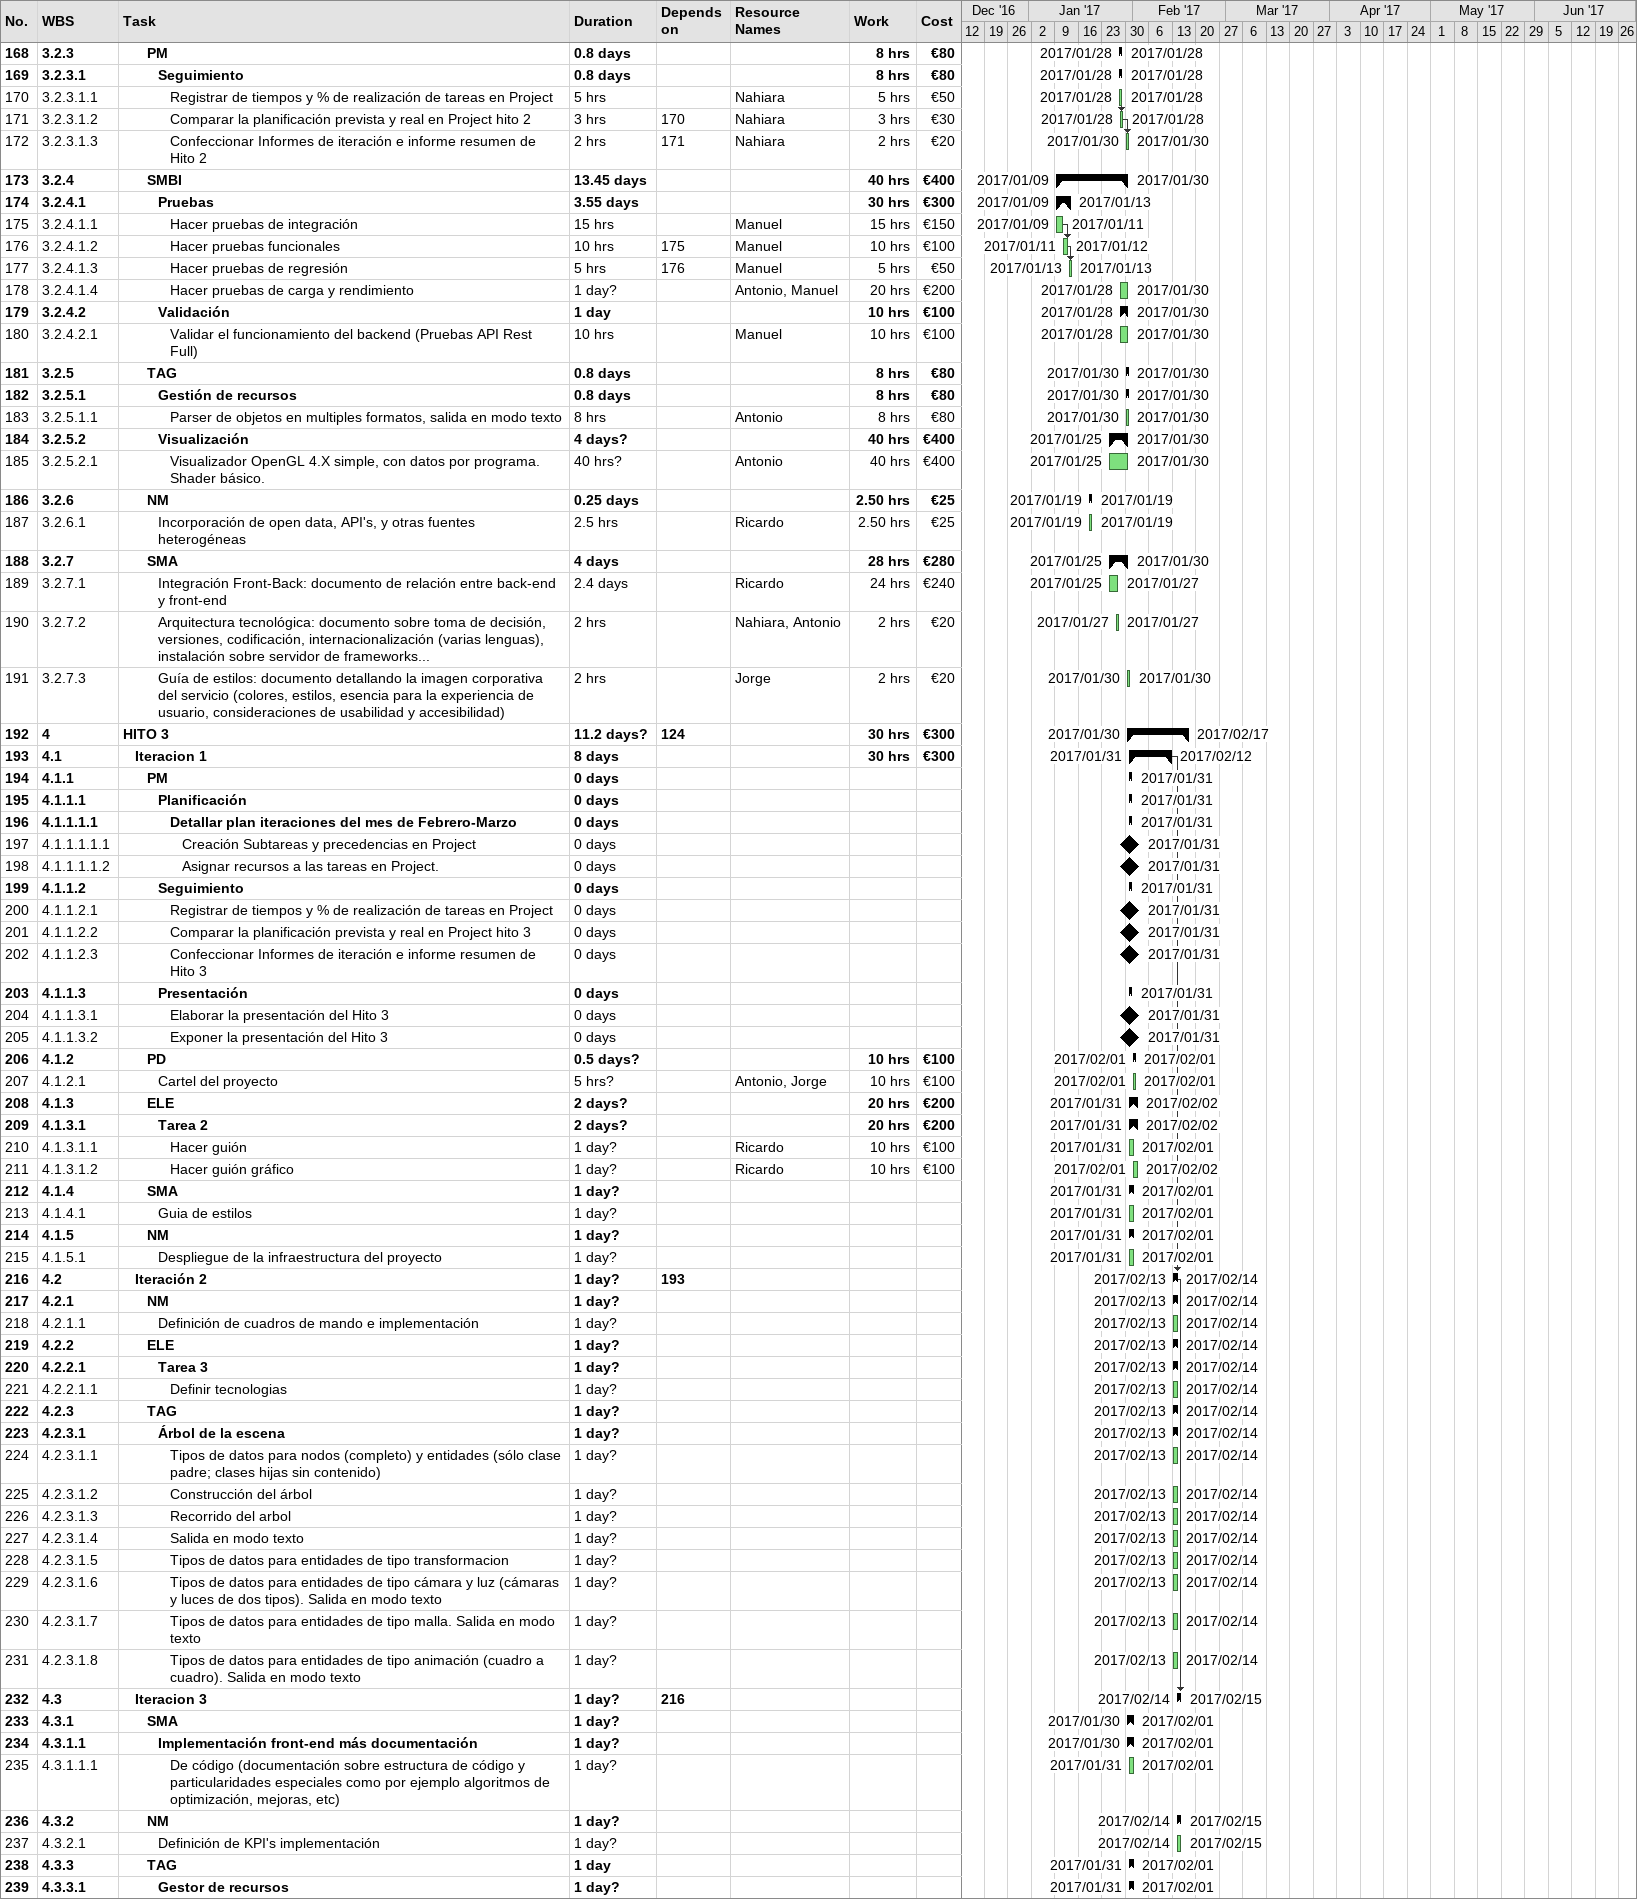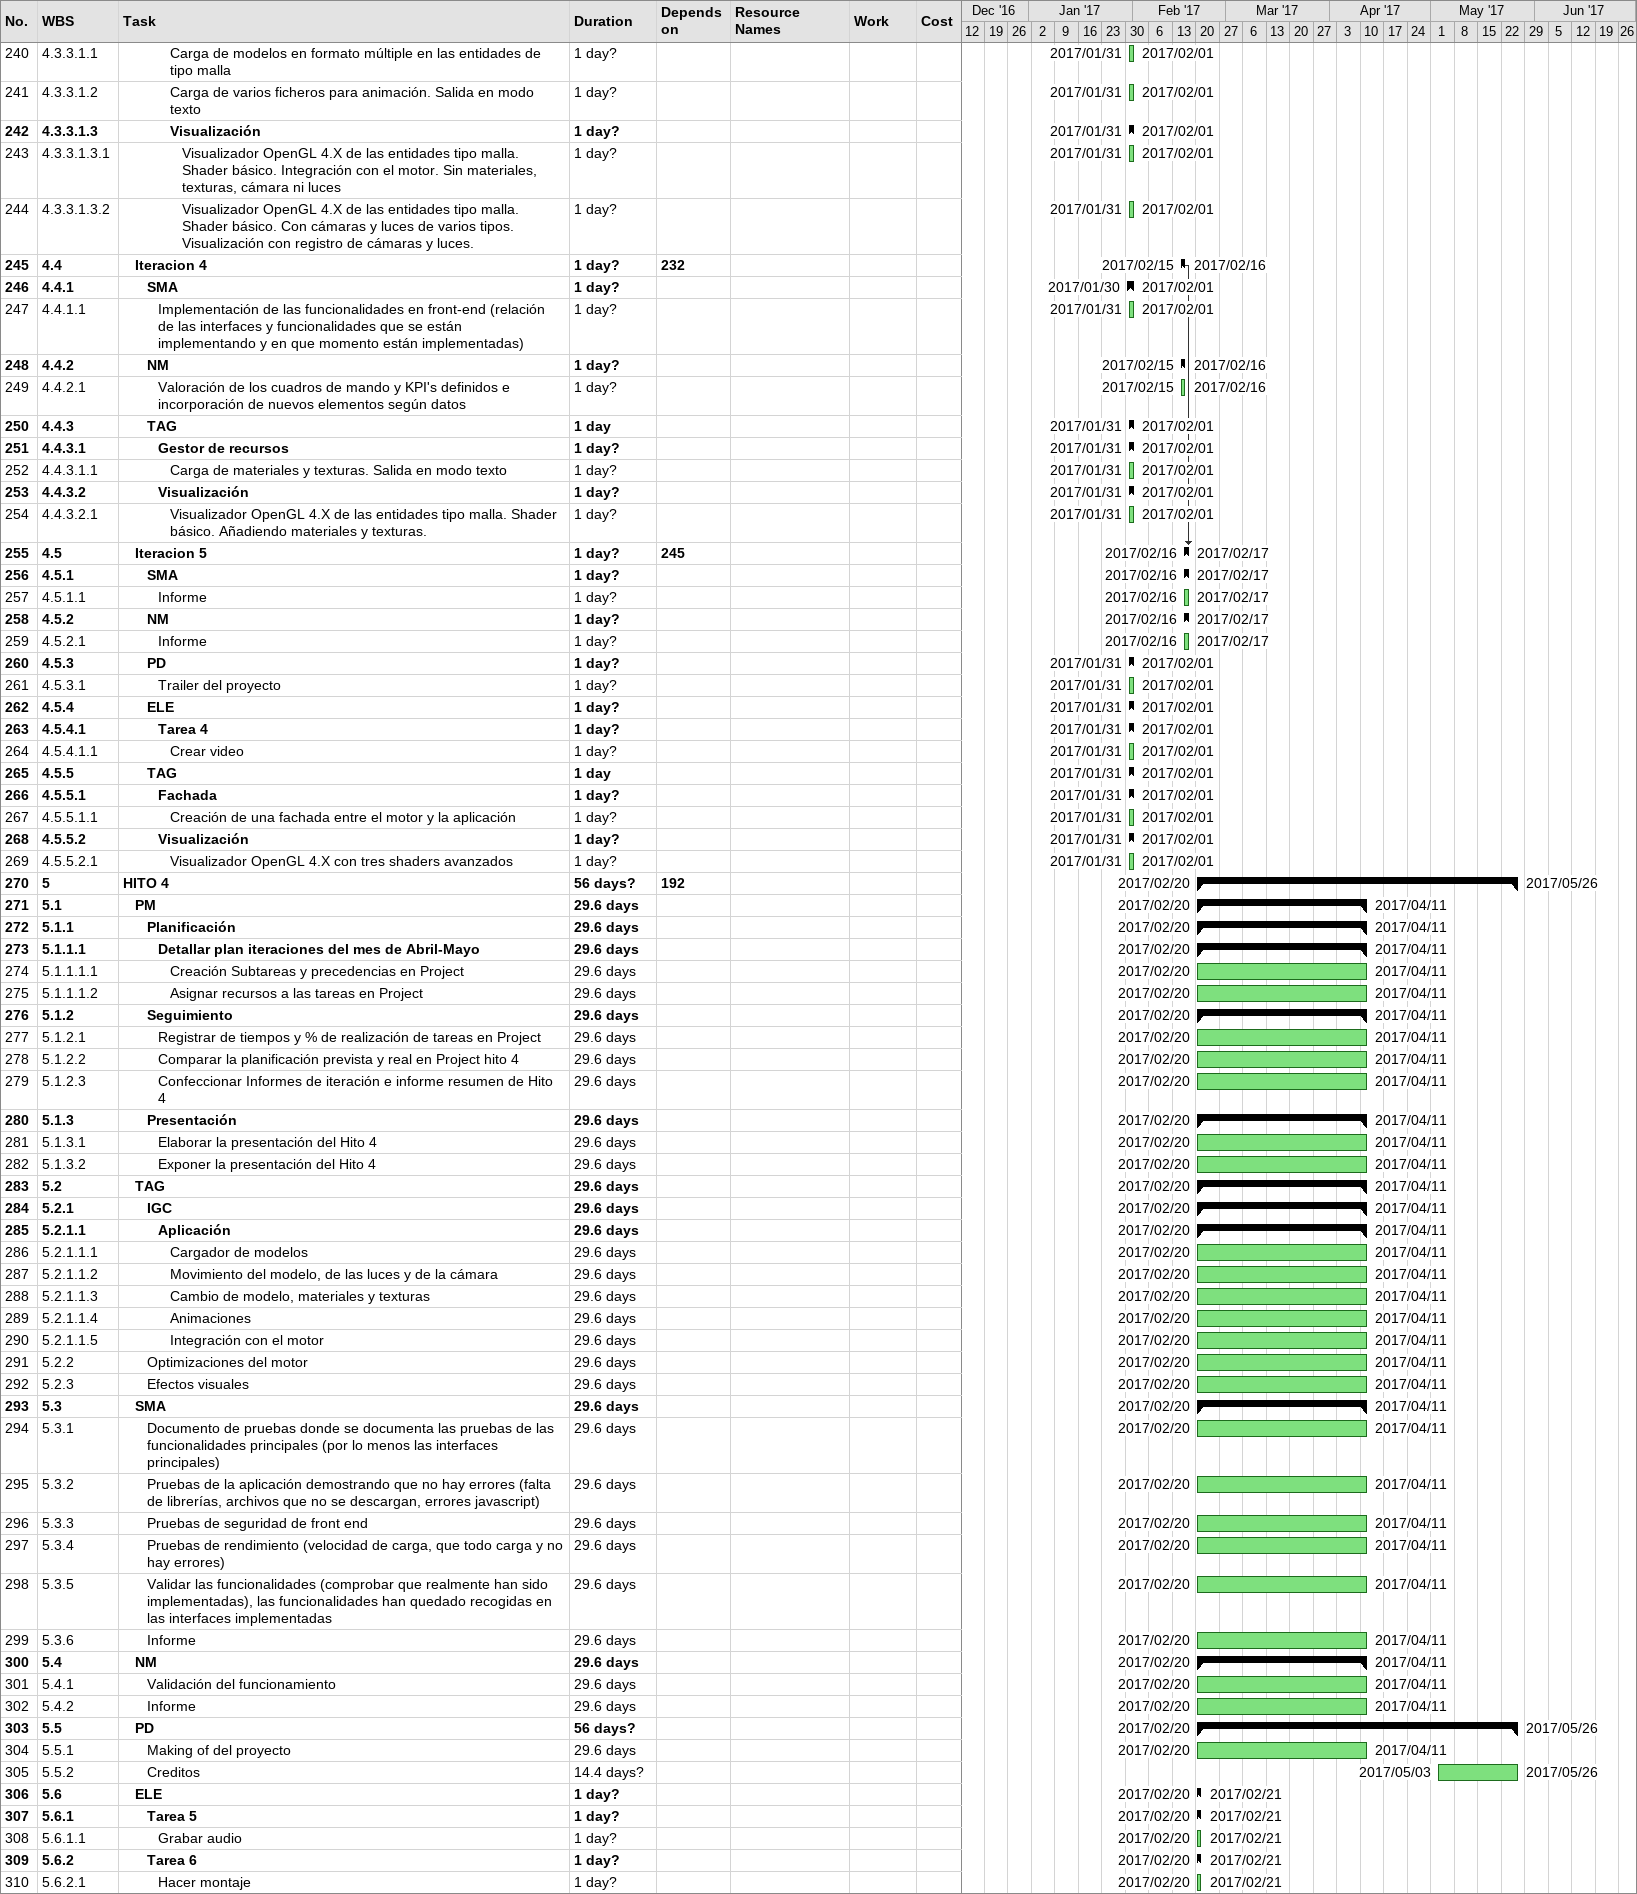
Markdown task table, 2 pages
| ID | WBS | Task | Duration | Start | Finish | Predecessors | Resources | Work (h) | Cost (€) |
|---|---|---|---|---|---|---|---|---|---|
| 168 | 3.2.3 | **PM** | 0.8d | 2017-01-28 | 2017-01-28 |  |  | 8 | 80 |
| 169 | 3.2.3.1 | **Seguimiento** | 0.8d | 2017-01-28 | 2017-01-28 |  |  | 8 | 80 |
| 170 | 3.2.3.1.1 | Registrar de tiempos y % de realización de tareas en Project | 5h | 2017-01-28 | 2017-01-28 |  | Nahiara | 5 | 50 |
| 171 | 3.2.3.1.2 | Comparar la planificación prevista y real en Project hito 2 | 3h | 2017-01-28 | 2017-01-28 | 170 | Nahiara | 3 | 30 |
| 172 | 3.2.3.1.3 | Confeccionar Informes de iteración e informe resumen de Hito 2 | 2h | 2017-01-30 | 2017-01-30 | 171 | Nahiara | 2 | 20 |
| 173 | 3.2.4 | **SMBI** | 13.45d | 2017-01-09 | 2017-01-30 |  |  | 40 | 400 |
| 174 | 3.2.4.1 | **Pruebas** | 3.55d | 2017-01-09 | 2017-01-13 |  |  | 30 | 300 |
| 175 | 3.2.4.1.1 | Hacer pruebas de integración | 15h | 2017-01-09 | 2017-01-11 |  | Manuel | 15 | 150 |
| 176 | 3.2.4.1.2 | Hacer pruebas funcionales | 10h | 2017-01-11 | 2017-01-12 | 175 | Manuel | 10 | 100 |
| 177 | 3.2.4.1.3 | Hacer pruebas de regresión | 5h | 2017-01-13 | 2017-01-13 | 176 | Manuel | 5 | 50 |
| 178 | 3.2.4.1.4 | Hacer pruebas de carga y rendimiento | 1d? | 2017-01-28 | 2017-01-30 |  | Antonio, Manuel | 20 | 200 |
| 179 | 3.2.4.2 | **Validación** | 1d | 2017-01-28 | 2017-01-30 |  |  | 10 | 100 |
| 180 | 3.2.4.2.1 | Validar el funcionamiento del backend (Pruebas API Rest Full) | 10h | 2017-01-28 | 2017-01-30 |  | Manuel | 10 | 100 |
| 181 | 3.2.5 | **TAG** | 0.8d | 2017-01-30 | 2017-01-30 |  |  | 8 | 80 |
| 182 | 3.2.5.1 | **Gestión de recursos** | 0.8d | 2017-01-30 | 2017-01-30 |  |  | 8 | 80 |
| 183 | 3.2.5.1.1 | Parser de objetos en multiples formatos, salida en modo texto | 8h | 2017-01-30 | 2017-01-30 |  | Antonio | 8 | 80 |
| 184 | 3.2.5.2 | **Visualización** | 4d? | 2017-01-25 | 2017-01-30 |  |  | 40 | 400 |
| 185 | 3.2.5.2.1 | Visualizador OpenGL 4.X simple, con datos por programa. Shader básico. | 40h? | 2017-01-25 | 2017-01-30 |  | Antonio | 40 | 400 |
| 186 | 3.2.6 | **NM** | 0.25d | 2017-01-19 | 2017-01-19 |  |  | 2.50 | 25 |
| 187 | 3.2.6.1 | Incorporación de open data, API's, y otras fuentes heterogéneas | 2.5h | 2017-01-19 | 2017-01-19 |  | Ricardo | 2.50 | 25 |
| 188 | 3.2.7 | **SMA** | 4d | 2017-01-25 | 2017-01-30 |  |  | 28 | 280 |
| 189 | 3.2.7.1 | Integración Front-Back: documento de relación entre back-end y front-end | 2.4d | 2017-01-25 | 2017-01-27 |  | Ricardo | 24 | 240 |
| 190 | 3.2.7.2 | Arquitectura tecnológica: documento sobre toma de decisión, versiones, codificación, internacionalización (varias lenguas), instalación sobre servidor de frameworks... | 2h | 2017-01-27 | 2017-01-27 |  | Nahiara, Antonio | 2 | 20 |
| 191 | 3.2.7.3 | Guía de estilos: documento detallando la imagen corporativa del servicio (colores, estilos, esencia para la experiencia de usuario, consideraciones de usabilidad y accesibilidad) | 2h | 2017-01-30 | 2017-01-30 |  | Jorge | 2 | 20 |
| 192 | 4 | **HITO 3** | 11.2d? | 2017-01-30 | 2017-02-17 | 124 |  | 30 | 300 |
| 193 | 4.1 | **Iteracion 1** | 8d | 2017-01-31 | 2017-02-12 |  |  | 30 | 300 |
| 194 | 4.1.1 | **PM** | 0d | 2017-01-31 | 2017-01-31 |  |  |  |  |
| 195 | 4.1.1.1 | **Planificación** | 0d | 2017-01-31 | 2017-01-31 |  |  |  |  |
| 196 | 4.1.1.1.1 | **Detallar plan iteraciones del mes de Febrero-Marzo** | 0d | 2017-01-31 | 2017-01-31 |  |  |  |  |
| 197 | 4.1.1.1.1.1 | Creación Subtareas y precedencias en Project | 0d | 2017-01-31 | 2017-01-31 |  |  |  |  |
| 198 | 4.1.1.1.1.2 | Asignar recursos a las tareas en Project. | 0d | 2017-01-31 | 2017-01-31 |  |  |  |  |
| 199 | 4.1.1.2 | **Seguimiento** | 0d | 2017-01-31 | 2017-01-31 |  |  |  |  |
| 200 | 4.1.1.2.1 | Registrar de tiempos y % de realización de tareas en Project | 0d | 2017-01-31 | 2017-01-31 |  |  |  |  |
| 201 | 4.1.1.2.2 | Comparar la planificación prevista y real en Project hito 3 | 0d | 2017-01-31 | 2017-01-31 |  |  |  |  |
| 202 | 4.1.1.2.3 | Confeccionar Informes de iteración e informe resumen de Hito 3 | 0d | 2017-01-31 | 2017-01-31 |  |  |  |  |
| 203 | 4.1.1.3 | **Presentación** | 0d | 2017-01-31 | 2017-01-31 |  |  |  |  |
| 204 | 4.1.1.3.1 | Elaborar la presentación del Hito 3 | 0d | 2017-01-31 | 2017-01-31 |  |  |  |  |
| 205 | 4.1.1.3.2 | Exponer la presentación del Hito 3 | 0d | 2017-01-31 | 2017-01-31 |  |  |  |  |
| 206 | 4.1.2 | **PD** | 0.5d? | 2017-02-01 | 2017-02-01 |  |  | 10 | 100 |
| 207 | 4.1.2.1 | Cartel del proyecto | 5h? | 2017-02-01 | 2017-02-01 |  | Antonio, Jorge | 10 | 100 |
| 208 | 4.1.3 | **ELE** | 2d? | 2017-01-31 | 2017-02-02 |  |  | 20 | 200 |
| 209 | 4.1.3.1 | **Tarea 2** | 2d? | 2017-01-31 | 2017-02-02 |  |  | 20 | 200 |
| 210 | 4.1.3.1.1 | Hacer guión | 1d? | 2017-01-31 | 2017-02-01 |  | Ricardo | 10 | 100 |
| 211 | 4.1.3.1.2 | Hacer guión gráfico | 1d? | 2017-02-01 | 2017-02-02 |  | Ricardo | 10 | 100 |
| 212 | 4.1.4 | **SMA** | 1d? | 2017-01-31 | 2017-02-01 |  |  |  |  |
| 213 | 4.1.4.1 | Guia de estilos | 1d? | 2017-01-31 | 2017-02-01 |  |  |  |  |
| 214 | 4.1.5 | **NM** | 1d? | 2017-01-31 | 2017-02-01 |  |  |  |  |
| 215 | 4.1.5.1 | Despliegue de la infraestructura del proyecto | 1d? | 2017-01-31 | 2017-02-01 |  |  |  |  |
| 216 | 4.2 | **Iteración 2** | 1d? | 2017-02-13 | 2017-02-14 | 193 |  |  |  |
| 217 | 4.2.1 | **NM** | 1d? | 2017-02-13 | 2017-02-14 |  |  |  |  |
| 218 | 4.2.1.1 | Definición de cuadros de mando e implementación | 1d? | 2017-02-13 | 2017-02-14 |  |  |  |  |
| 219 | 4.2.2 | **ELE** | 1d? | 2017-02-13 | 2017-02-14 |  |  |  |  |
| 220 | 4.2.2.1 | **Tarea 3** | 1d? | 2017-02-13 | 2017-02-14 |  |  |  |  |
| 221 | 4.2.2.1.1 | Definir tecnologias | 1d? | 2017-02-13 | 2017-02-14 |  |  |  |  |
| 222 | 4.2.3 | **TAG** | 1d? | 2017-02-13 | 2017-02-14 |  |  |  |  |
| 223 | 4.2.3.1 | **Árbol de la escena** | 1d? | 2017-02-13 | 2017-02-14 |  |  |  |  |
| 224 | 4.2.3.1.1 | Tipos de datos para nodos (completo) y entidades (sólo clase padre; clases hijas sin contenido) | 1d? | 2017-02-13 | 2017-02-14 |  |  |  |  |
| 225 | 4.2.3.1.2 | Construcción del árbol | 1d? | 2017-02-13 | 2017-02-14 |  |  |  |  |
| 226 | 4.2.3.1.3 | Recorrido del arbol | 1d? | 2017-02-13 | 2017-02-14 |  |  |  |  |
| 227 | 4.2.3.1.4 | Salida en modo texto | 1d? | 2017-02-13 | 2017-02-14 |  |  |  |  |
| 228 | 4.2.3.1.5 | Tipos de datos para entidades de tipo transformacion | 1d? | 2017-02-13 | 2017-02-14 |  |  |  |  |
| 229 | 4.2.3.1.6 | Tipos de datos para entidades de tipo cámara y luz (cámaras y luces de dos tipos). Salida en modo texto | 1d? | 2017-02-13 | 2017-02-14 |  |  |  |  |
| 230 | 4.2.3.1.7 | Tipos de datos para entidades de tipo malla. Salida en modo texto | 1d? | 2017-02-13 | 2017-02-14 |  |  |  |  |
| 231 | 4.2.3.1.8 | Tipos de datos para entidades de tipo animación (cuadro a cuadro). Salida en modo texto | 1d? | 2017-02-13 | 2017-02-14 |  |  |  |  |
| 232 | 4.3 | **Iteracion 3** | 1d? | 2017-02-14 | 2017-02-15 | 216 |  |  |  |
| 233 | 4.3.1 | **SMA** | 1d? | 2017-01-30 | 2017-02-01 |  |  |  |  |
| 234 | 4.3.1.1 | **Implementación front-end más documentación** | 1d? | 2017-01-30 | 2017-02-01 |  |  |  |  |
| 235 | 4.3.1.1.1 | De código (documentación sobre estructura de código y particularidades especiales como por ejemplo algoritmos de optimización, mejoras, etc) | 1d? | 2017-01-31 | 2017-02-01 |  |  |  |  |
| 236 | 4.3.2 | **NM** | 1d? | 2017-02-14 | 2017-02-15 |  |  |  |  |
| 237 | 4.3.2.1 | Definición de KPI's implementación | 1d? | 2017-02-14 | 2017-02-15 |  |  |  |  |
| 238 | 4.3.3 | **TAG** | 1d | 2017-01-31 | 2017-02-01 |  |  |  |  |
| 239 | 4.3.3.1 | **Gestor de recursos** | 1d? | 2017-01-31 | 2017-02-01 |  |  |  |  |
| 240 | 4.3.3.1.1 | Carga de modelos en formato múltiple en las entidades de tipo malla | 1d? | 2017-01-31 | 2017-02-01 |  |  |  |  |
| 241 | 4.3.3.1.2 | Carga de varios ficheros para animación. Salida en modo texto | 1d? | 2017-01-31 | 2017-02-01 |  |  |  |  |
| 242 | 4.3.3.1.3 | **Visualización** | 1d? | 2017-01-31 | 2017-02-01 |  |  |  |  |
| 243 | 4.3.3.1.3.1 | Visualizador OpenGL 4.X de las entidades tipo malla. Shader básico. Integración con el motor. Sin materiales, texturas, cámara ni luces | 1d? | 2017-01-31 | 2017-02-01 |  |  |  |  |
| 244 | 4.3.3.1.3.2 | Visualizador OpenGL 4.X de las entidades tipo malla. Shader básico. Con cámaras y luces de varios tipos. Visualización con registro de cámaras y luces. | 1d? | 2017-01-31 | 2017-02-01 |  |  |  |  |
| 245 | 4.4 | **Iteracion 4** | 1d? | 2017-02-15 | 2017-02-16 | 232 |  |  |  |
| 246 | 4.4.1 | **SMA** | 1d? | 2017-01-30 | 2017-02-01 |  |  |  |  |
| 247 | 4.4.1.1 | Implementación de las funcionalidades en front-end (relación de las interfaces y funcionalidades que se están implementando y en que momento están implementadas) | 1d? | 2017-01-31 | 2017-02-01 |  |  |  |  |
| 248 | 4.4.2 | **NM** | 1d? | 2017-02-15 | 2017-02-16 |  |  |  |  |
| 249 | 4.4.2.1 | Valoración de los cuadros de mando y KPI's definidos e incorporación de nuevos elementos según datos | 1d? | 2017-02-15 | 2017-02-16 |  |  |  |  |
| 250 | 4.4.3 | **TAG** | 1d | 2017-01-31 | 2017-02-01 |  |  |  |  |
| 251 | 4.4.3.1 | **Gestor de recursos** | 1d? | 2017-01-31 | 2017-02-01 |  |  |  |  |
| 252 | 4.4.3.1.1 | Carga de materiales y texturas. Salida en modo texto | 1d? | 2017-01-31 | 2017-02-01 |  |  |  |  |
| 253 | 4.4.3.2 | **Visualización** | 1d? | 2017-01-31 | 2017-02-01 |  |  |  |  |
| 254 | 4.4.3.2.1 | Visualizador OpenGL 4.X de las entidades tipo malla. Shader básico. Añadiendo materiales y texturas. | 1d? | 2017-01-31 | 2017-02-01 |  |  |  |  |
| 255 | 4.5 | **Iteracion 5** | 1d? | 2017-02-16 | 2017-02-17 | 245 |  |  |  |
| 256 | 4.5.1 | **SMA** | 1d? | 2017-02-16 | 2017-02-17 |  |  |  |  |
| 257 | 4.5.1.1 | Informe | 1d? | 2017-02-16 | 2017-02-17 |  |  |  |  |
| 258 | 4.5.2 | **NM** | 1d? | 2017-02-16 | 2017-02-17 |  |  |  |  |
| 259 | 4.5.2.1 | Informe | 1d? | 2017-02-16 | 2017-02-17 |  |  |  |  |
| 260 | 4.5.3 | **PD** | 1d? | 2017-01-31 | 2017-02-01 |  |  |  |  |
| 261 | 4.5.3.1 | Trailer del proyecto | 1d? | 2017-01-31 | 2017-02-01 |  |  |  |  |
| 262 | 4.5.4 | **ELE** | 1d? | 2017-01-31 | 2017-02-01 |  |  |  |  |
| 263 | 4.5.4.1 | **Tarea 4** | 1d? | 2017-01-31 | 2017-02-01 |  |  |  |  |
| 264 | 4.5.4.1.1 | Crear video | 1d? | 2017-01-31 | 2017-02-01 |  |  |  |  |
| 265 | 4.5.5 | **TAG** | 1d | 2017-01-31 | 2017-02-01 |  |  |  |  |
| 266 | 4.5.5.1 | **Fachada** | 1d? | 2017-01-31 | 2017-02-01 |  |  |  |  |
| 267 | 4.5.5.1.1 | Creación de una fachada entre el motor y la aplicación | 1d? | 2017-01-31 | 2017-02-01 |  |  |  |  |
| 268 | 4.5.5.2 | **Visualización** | 1d? | 2017-01-31 | 2017-02-01 |  |  |  |  |
| 269 | 4.5.5.2.1 | Visualizador OpenGL 4.X con tres shaders avanzados | 1d? | 2017-01-31 | 2017-02-01 |  |  |  |  |
| 270 | 5 | **HITO 4** | 56d? | 2017-02-20 | 2017-05-26 | 192 |  |  |  |
| 271 | 5.1 | **PM** | 29.6d | 2017-02-20 | 2017-04-11 |  |  |  |  |
| 272 | 5.1.1 | **Planificación** | 29.6d | 2017-02-20 | 2017-04-11 |  |  |  |  |
| 273 | 5.1.1.1 | **Detallar plan iteraciones del mes de Abril-Mayo** | 29.6d | 2017-02-20 | 2017-04-11 |  |  |  |  |
| 274 | 5.1.1.1.1 | Creación Subtareas y precedencias en Project | 29.6d | 2017-02-20 | 2017-04-11 |  |  |  |  |
| 275 | 5.1.1.1.2 | Asignar recursos a las tareas en Project | 29.6d | 2017-02-20 | 2017-04-11 |  |  |  |  |
| 276 | 5.1.2 | **Seguimiento** | 29.6d | 2017-02-20 | 2017-04-11 |  |  |  |  |
| 277 | 5.1.2.1 | Registrar de tiempos y % de realización de tareas en Project | 29.6d | 2017-02-20 | 2017-04-11 |  |  |  |  |
| 278 | 5.1.2.2 | Comparar la planificación prevista y real en Project hito 4 | 29.6d | 2017-02-20 | 2017-04-11 |  |  |  |  |
| 279 | 5.1.2.3 | Confeccionar Informes de iteración e informe resumen de Hito 4 | 29.6d | 2017-02-20 | 2017-04-11 |  |  |  |  |
| 280 | 5.1.3 | **Presentación** | 29.6d | 2017-02-20 | 2017-04-11 |  |  |  |  |
| 281 | 5.1.3.1 | Elaborar la presentación del Hito 4 | 29.6d | 2017-02-20 | 2017-04-11 |  |  |  |  |
| 282 | 5.1.3.2 | Exponer la presentación del Hito 4 | 29.6d | 2017-02-20 | 2017-04-11 |  |  |  |  |
| 283 | 5.2 | **TAG** | 29.6d | 2017-02-20 | 2017-04-11 |  |  |  |  |
| 284 | 5.2.1 | **IGC** | 29.6d | 2017-02-20 | 2017-04-11 |  |  |  |  |
| 285 | 5.2.1.1 | **Aplicación** | 29.6d | 2017-02-20 | 2017-04-11 |  |  |  |  |
| 286 | 5.2.1.1.1 | Cargador de modelos | 29.6d | 2017-02-20 | 2017-04-11 |  |  |  |  |
| 287 | 5.2.1.1.2 | Movimiento del modelo, de las luces y de la cámara | 29.6d | 2017-02-20 | 2017-04-11 |  |  |  |  |
| 288 | 5.2.1.1.3 | Cambio de modelo, materiales y texturas | 29.6d | 2017-02-20 | 2017-04-11 |  |  |  |  |
| 289 | 5.2.1.1.4 | Animaciones | 29.6d | 2017-02-20 | 2017-04-11 |  |  |  |  |
| 290 | 5.2.1.1.5 | Integración con el motor | 29.6d | 2017-02-20 | 2017-04-11 |  |  |  |  |
| 291 | 5.2.2 | Optimizaciones del motor | 29.6d | 2017-02-20 | 2017-04-11 |  |  |  |  |
| 292 | 5.2.3 | Efectos visuales | 29.6d | 2017-02-20 | 2017-04-11 |  |  |  |  |
| 293 | 5.3 | **SMA** | 29.6d | 2017-02-20 | 2017-04-11 |  |  |  |  |
| 294 | 5.3.1 | Documento de pruebas donde se documenta las pruebas de las funcionalidades principales (por lo menos las interfaces principales) | 29.6d | 2017-02-20 | 2017-04-11 |  |  |  |  |
| 295 | 5.3.2 | Pruebas de la aplicación demostrando que no hay errores (falta de librerías, archivos que no se descargan, errores javascript) | 29.6d | 2017-02-20 | 2017-04-11 |  |  |  |  |
| 296 | 5.3.3 | Pruebas de seguridad de front end | 29.6d | 2017-02-20 | 2017-04-11 |  |  |  |  |
| 297 | 5.3.4 | Pruebas de rendimiento (velocidad de carga, que todo carga y no hay errores) | 29.6d | 2017-02-20 | 2017-04-11 |  |  |  |  |
| 298 | 5.3.5 | Validar las funcionalidades (comprobar que realmente han sido implementadas), las funcionalidades han quedado recogidas en las interfaces implementadas | 29.6d | 2017-02-20 | 2017-04-11 |  |  |  |  |
| 299 | 5.3.6 | Informe | 29.6d | 2017-02-20 | 2017-04-11 |  |  |  |  |
| 300 | 5.4 | **NM** | 29.6d | 2017-02-20 | 2017-04-11 |  |  |  |  |
| 301 | 5.4.1 | Validación del funcionamiento | 29.6d | 2017-02-20 | 2017-04-11 |  |  |  |  |
| 302 | 5.4.2 | Informe | 29.6d | 2017-02-20 | 2017-04-11 |  |  |  |  |
| 303 | 5.5 | **PD** | 56d? | 2017-02-20 | 2017-05-26 |  |  |  |  |
| 304 | 5.5.1 | Making of del proyecto | 29.6d | 2017-02-20 | 2017-04-11 |  |  |  |  |
| 305 | 5.5.2 | Creditos | 14.4d? | 2017-05-03 | 2017-05-26 |  |  |  |  |
| 306 | 5.6 | **ELE** | 1d? | 2017-02-20 | 2017-02-21 |  |  |  |  |
| 307 | 5.6.1 | **Tarea 5** | 1d? | 2017-02-20 | 2017-02-21 |  |  |  |  |
| 308 | 5.6.1.1 | Grabar audio | 1d? | 2017-02-20 | 2017-02-21 |  |  |  |  |
| 309 | 5.6.2 | **Tarea 6** | 1d? | 2017-02-20 | 2017-02-21 |  |  |  |  |
| 310 | 5.6.2.1 | Hacer montaje | 1d? | 2017-02-20 | 2017-02-21 |  |  |  |  |
